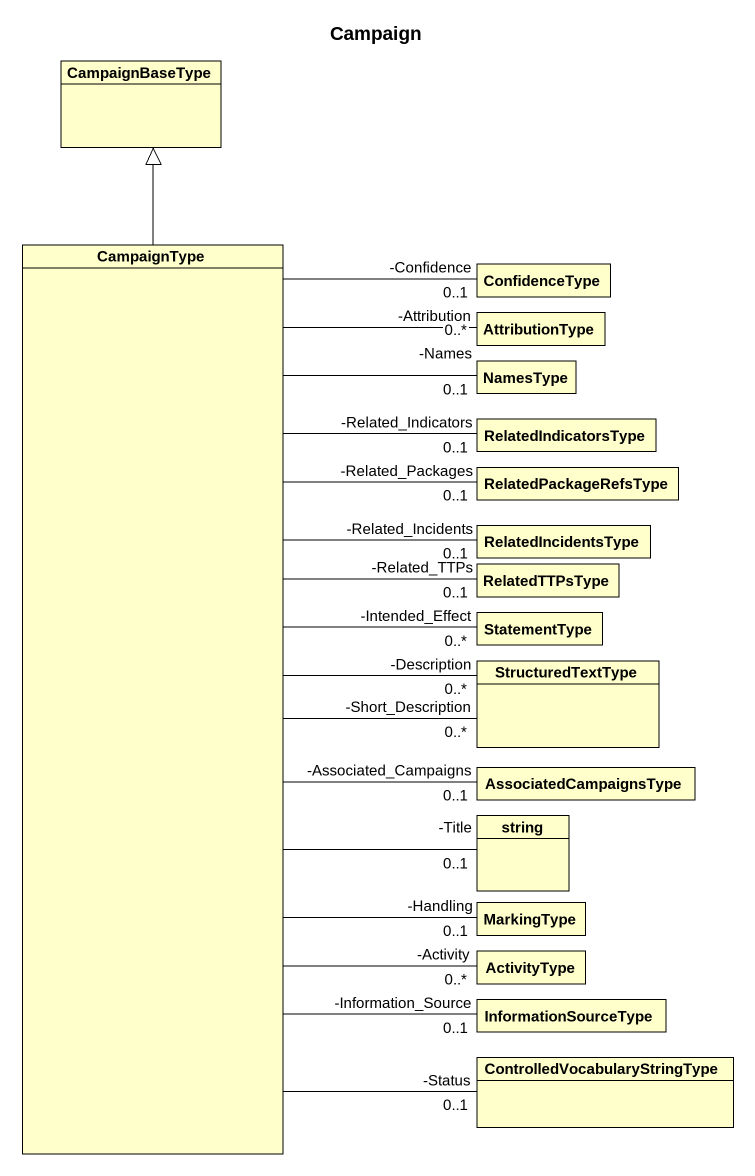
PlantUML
@startuml
title Campaign
hide circle
hide empty members
class CampaignBaseType
class CampaignType
class ConfidenceType
class AttributionType
class NamesType
class RelatedIndicatorsType
class RelatedPackageRefsType
class RelatedIncidentsType
class RelatedTTPsType
class StatementType
class StructuredTextType
class string
class AssociatedCampaignsType
class MarkingType
class ActivityType
class InformationSourceType
class "ControlledVocabularyStringType" as ControlledVocabularyStringTy
CampaignType -up-|> CampaignBaseType
ConfidenceType "-Confidence\n0..1" -- CampaignType
AttributionType "-Attribution\n0..*" -- CampaignType
NamesType "-Names\n0..1" -- CampaignType
RelatedIndicatorsType "-Related_Indicators\n0..1" -- CampaignType
RelatedPackageRefsType "-Related_Packages\n0..1" -left- CampaignType
RelatedIncidentsType "-Related_Incidents\n0..1" -left- CampaignType
RelatedTTPsType "-Related_TTPs\n0..1" -left- CampaignType
StatementType "-Intended_Effect\n0..*" -left- CampaignType
StructuredTextType "-Short_Description\n0..*" -left- CampaignType
StructuredTextType "-Description\n0..*" -left- CampaignType
string "-Title\n0..1" -left- CampaignType
AssociatedCampaignsType "-Associated_Campaigns\n0..1" -left- CampaignType
MarkingType "-Handling\n0..1" -left- CampaignType
ActivityType "-Activity\n0..*" -up- CampaignType
InformationSourceType "-Information_Source\n0..1" -up- CampaignType
ControlledVocabularyStringTy "-Status\n0..1" -up- CampaignType
@enduml
